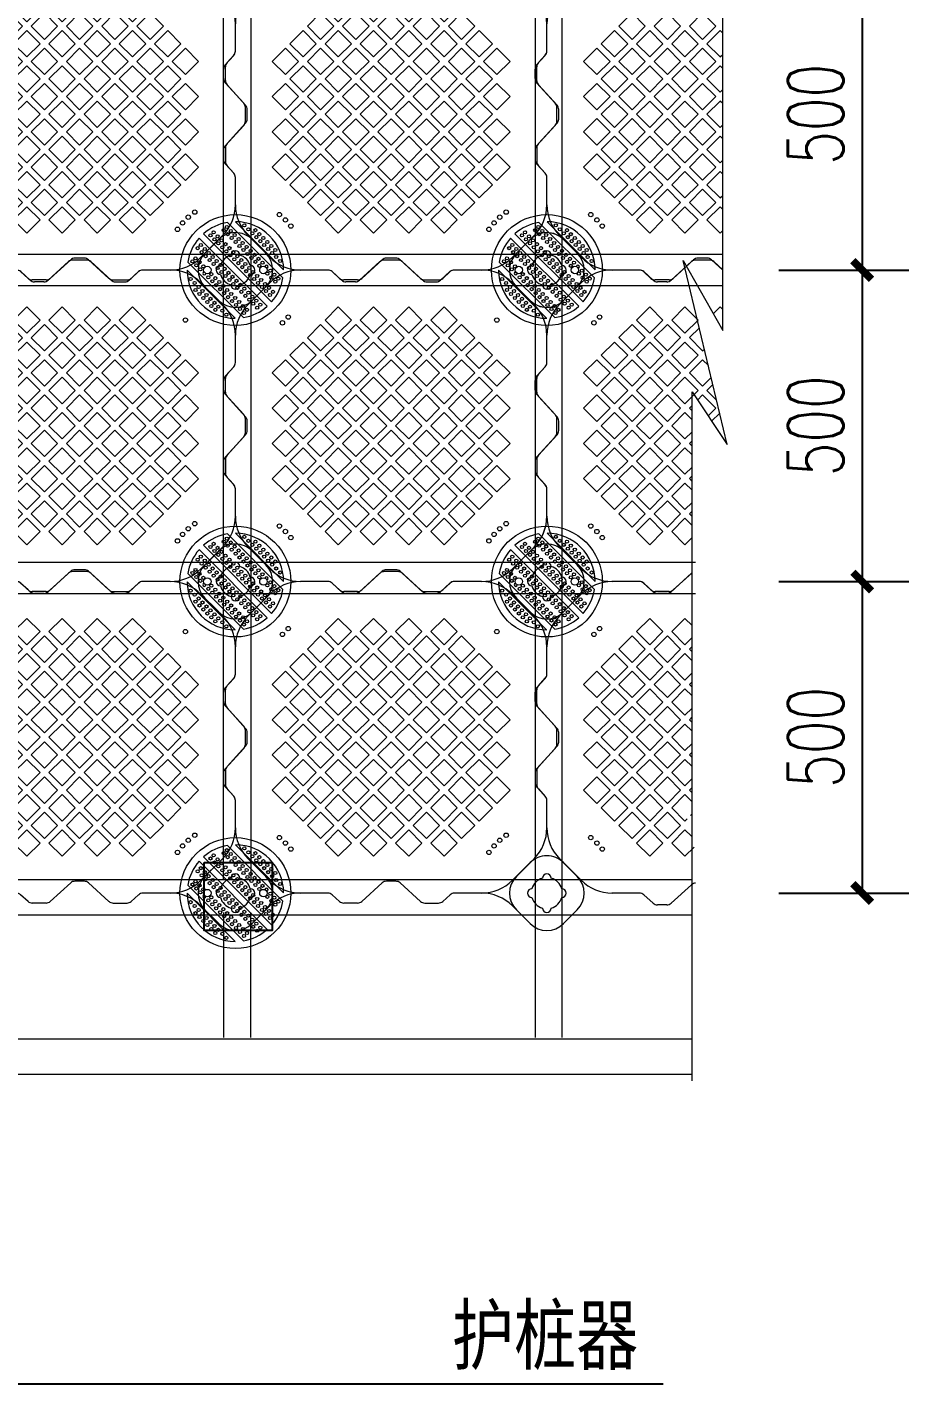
# Model space of a CAD drawing. Extents: x 28691 to 190833, y -3655 to 80068.
# Drawn here: x 51282 to 52698, y 49225 to 51402 of the extents above; entities that cross this region are included whole.
import ezdxf

# ---------------------------------------------------------------- set-up
doc = ezdxf.new("R2010")
doc.units = 0
doc.header["$LTSCALE"] = 10
doc.header["$MEASUREMENT"] = 0
doc.layers.add('2维浮筒', color=7, linetype='Continuous', lineweight=5)
doc.layers.add('码头标注', color=3, linetype='Continuous', lineweight=13)
for name, color, linetype in [('8#槽钢', 6, 'Continuous'), ('PUB_DIM', 3, 'Continuous'), ('PUB_TEXT', 7, 'Continuous')]:
    doc.layers.add(name, color=color, linetype=linetype)
doc.styles.add('_TCH_DIM_T3', font='SIMPLEX', dxfattribs={"width": 0.705882, "bigfont": 'GBCBIG'})
doc.styles.add('HZ', font='ISOCP', dxfattribs={"width": 0.8, "bigfont": '0HZTXT'})
doc.styles.get("Standard").update_dxf_attribs({"font": 'gbenor.shx', "bigfont": 'gbcbig.shx'})
doc.dimstyles.new('_TCH_ARCH&&30', dxfattribs={"dimtxt": 89.25, "dimasz": 30, "dimexe": 75, "dimexo": 90, "dimgap": 30, "dimtad": 1, "dimdec": 0, "dimzin": 0, "dimdsep": 46, "dimtxsty": '_TCH_DIM_T3', "dimblk": 'ARCHTICK', "dimcen": 0.09, "dimclrt": 7, "dimazin": 2, "dimtfac": 1, "dimtdec": 0, "dimtix": 1, "dimtmove": 2, "dimatfit": 3, "dimfxl": 1, "dimtolj": 1, "dimtzin": 0, "dimarcsym": 0})
doc.dimstyles.new('ISO-25', dxfattribs={"dimtxt": 2.5, "dimasz": 2.5, "dimexe": 1.25, "dimexo": 0.625, "dimtad": 1, "dimtxsty": 'Standard', "dimcen": 2.5, "dimadec": 0, "dimazin": 0, "dimtfac": 1, "dimtmove": 0, "dimatfit": 3, "dimfxl": 1, "dimarcsym": 0})

# ---------------------------------------------------------------- blocks, each defined once
blk = doc.blocks.new('旗华浮筒')
at = {"layer": '2维浮筒', "color": 150, "lineweight": 0}
for p, q in [((-548.8, 526.9), (-526.9, 548.8)), ((-473.2, 548.8), (-444.8, 520.5)), ((-26.8, 548.8), (-55.2, 520.5)), ((26.9, 548.8), (48.8, 526.9)), ((-332.9, 513.4), (-344.7, 502.6)), ((-303.9, 516), (-326.1, 516)), ((-297.1, 513.4), (-264.4, 483.6)), ((-202.9, 513.4), (-235.6, 483.6)), ((-196.1, 516), (-173.9, 516)), ((-167.1, 513.4), (-155.3, 502.6)), ((-479.5, 444.8), (-444.8, 479.5)), ((-395.4, 500), (-351.5, 500)), ((-257.6, 481), (-242.4, 481)), ((-148.5, 500), (-104.7, 500)), ((-20.5, 444.8), (-55.2, 479.5)), ((-548.8, 473.2), (-520.5, 444.8)), ((48.8, 473.2), (20.5, 444.8)), ((-500, 351.5), (-500, 395.4)), ((0, 351.3), (0, 395.4)), ((-513.4, 332.9), (-502.6, 344.7)), ((-16.4, 329.4), (-2.6, 344.5)), ((-516, 303.9), (-516, 326.1)), ((-19, 307.4), (-19, 322.6)), ((-513.4, 297.1), (-483.6, 264.4)), ((-16.4, 300.6), (13.4, 267.9)), ((-250, 257.1), (-228.8, 278.3)), ((-242.9, 250), (-221.7, 271.2)), ((-481, 242.4), (-481, 257.6)), ((16, 238.9), (16, 261.1)), ((-513.4, 202.9), (-483.6, 235.6)), ((-16.4, 199.4), (13.4, 232.1)), ((-516, 196.1), (-516, 173.9)), ((-19, 192.6), (-19, 177.4)), ((-513.4, 167.1), (-502.6, 155.3)), ((-16.4, 170.6), (-2.6, 155.5)), ((-500, 104.7), (-500, 148.5)), ((0, 104.7), (0, 148.7)), ((-548.8, 26.8), (-520.5, 55.2)), ((-444.8, 20.5), (-479.5, 55.2)), ((-55.2, 20.5), (-20.5, 55.2)), ((48.8, 26.8), (20.5, 55.2)), ((-395.4, 0), (-351.3, 0)), ((-329.4, 16.4), (-344.5, 2.6)), ((-307.4, 19), (-322.6, 19)), ((-300.6, 16.4), (-267.9, -13.4)), ((-199.4, 16.4), (-232.1, -13.4)), ((-192.6, 19), (-177.4, 19)), ((-170.6, 16.4), (-155.5, 2.6)), ((-148.7, 0), (-104.7, 0)), ((-473.2, -48.8), (-444.8, -20.5)), ((-261.1, -16), (-238.9, -16)), ((-26.8, -48.8), (-55.2, -20.5)), ((-526.9, -48.8), (-548.8, -26.9)), ((48.8, -26.9), (26.9, -48.8))]:
    blk.add_line(p, q, dxfattribs=at)
for points in [[(-334.9, 398.5), (-313.6, 419.7), (-334.9, 440.9), (-356.1, 419.7)], [(-278.3, 398.5), (-257.1, 419.7), (-278.3, 440.9), (-299.5, 419.7)], [(-221.7, 398.5), (-200.5, 419.7), (-221.7, 440.9), (-242.9, 419.7)], [(-165.1, 398.5), (-143.9, 419.7), (-165.1, 440.9), (-186.4, 419.7)], [(-363.1, 370.2), (-341.9, 391.4), (-363.1, 412.6), (-384.4, 391.4)], [(-306.6, 370.2), (-285.4, 391.4), (-306.6, 412.6), (-327.8, 391.4)], [(-250, 370.2), (-228.8, 391.4), (-250, 412.6), (-271.2, 391.4)], [(-193.4, 370.2), (-172.2, 391.4), (-193.4, 412.6), (-214.6, 391.4)], [(-136.9, 370.2), (-115.6, 391.4), (-136.9, 412.6), (-158.1, 391.4)], [(-391.4, 341.9), (-370.2, 363.1), (-391.4, 384.4), (-412.6, 363.1)], [(-334.9, 341.9), (-313.6, 363.1), (-334.9, 384.4), (-356.1, 363.1)], [(-278.3, 341.9), (-257.1, 363.1), (-278.3, 384.4), (-299.5, 363.1)], [(-221.7, 341.9), (-200.5, 363.1), (-221.7, 384.4), (-242.9, 363.1)], [(-165.1, 341.9), (-143.9, 363.1), (-165.1, 384.4), (-186.4, 363.1)], [(-108.6, 341.9), (-87.4, 363.1), (-108.6, 384.4), (-129.8, 363.1)], [(-419.7, 313.6), (-398.5, 334.9), (-419.7, 356.1), (-440.9, 334.9)], [(-363.1, 313.6), (-341.9, 334.9), (-363.1, 356.1), (-384.4, 334.9)], [(-306.6, 313.6), (-285.4, 334.9), (-306.6, 356.1), (-327.8, 334.9)], [(-250, 313.6), (-228.8, 334.9), (-250, 356.1), (-271.2, 334.9)], [(-193.4, 313.6), (-172.2, 334.9), (-193.4, 356.1), (-214.6, 334.9)], [(-136.9, 313.6), (-115.6, 334.9), (-136.9, 356.1), (-158.1, 334.9)], [(-80.3, 313.6), (-59.1, 334.9), (-80.3, 356.1), (-101.5, 334.9)], [(-391.4, 285.4), (-370.2, 306.6), (-391.4, 327.8), (-412.6, 306.6)], [(-334.9, 285.4), (-313.6, 306.6), (-334.9, 327.8), (-356.1, 306.6)], [(-278.3, 285.4), (-257.1, 306.6), (-278.3, 327.8), (-299.5, 306.6)], [(-221.7, 285.4), (-200.5, 306.6), (-221.7, 327.8), (-242.9, 306.6)], [(-165.1, 285.4), (-143.9, 306.6), (-165.1, 327.8), (-186.4, 306.6)], [(-108.6, 285.4), (-87.4, 306.6), (-108.6, 327.8), (-129.8, 306.6)], [(-419.7, 257.1), (-398.5, 278.3), (-419.7, 299.5), (-440.9, 278.3)], [(-363.1, 257.1), (-341.9, 278.3), (-363.1, 299.5), (-384.4, 278.3)], [(-306.6, 257.1), (-285.4, 278.3), (-306.6, 299.5), (-327.8, 278.3)], [(-193.4, 257.1), (-172.2, 278.3), (-193.4, 299.5), (-214.6, 278.3)], [(-136.9, 257.1), (-115.6, 278.3), (-136.9, 299.5), (-158.1, 278.3)], [(-80.3, 257.1), (-59.1, 278.3), (-80.3, 299.5), (-101.5, 278.3)], [(-391.4, 228.8), (-370.2, 250), (-391.4, 271.2), (-412.6, 250)], [(-334.9, 228.8), (-313.6, 250), (-334.9, 271.2), (-356.1, 250)], [(-278.3, 228.8), (-257.1, 250), (-278.3, 271.2), (-299.5, 250)], [(-165.1, 228.8), (-143.9, 250), (-165.1, 271.2), (-186.4, 250)], [(-108.6, 228.8), (-87.4, 250), (-108.6, 271.2), (-129.8, 250)], [(-419.7, 200.5), (-398.5, 221.7), (-419.7, 242.9), (-440.9, 221.7)], [(-363.1, 200.5), (-341.9, 221.7), (-363.1, 242.9), (-384.4, 221.7)], [(-306.6, 200.5), (-285.4, 221.7), (-306.6, 242.9), (-327.8, 221.7)], [(-250, 200.5), (-228.8, 221.7), (-250, 242.9), (-271.2, 221.7)], [(-193.4, 200.5), (-172.2, 221.7), (-193.4, 242.9), (-214.6, 221.7)], [(-136.9, 200.5), (-115.6, 221.7), (-136.9, 242.9), (-158.1, 221.7)], [(-80.3, 200.5), (-59.1, 221.7), (-80.3, 242.9), (-101.5, 221.7)], [(-391.4, 172.2), (-370.2, 193.4), (-391.4, 214.6), (-412.6, 193.4)], [(-334.9, 172.2), (-313.6, 193.4), (-334.9, 214.6), (-356.1, 193.4)], [(-278.3, 172.2), (-257.1, 193.4), (-278.3, 214.6), (-299.5, 193.4)], [(-221.7, 172.2), (-200.5, 193.4), (-221.7, 214.6), (-242.9, 193.4)], [(-165.1, 172.2), (-143.9, 193.4), (-165.1, 214.6), (-186.4, 193.4)], [(-108.6, 172.2), (-87.4, 193.4), (-108.6, 214.6), (-129.8, 193.4)], [(-419.7, 143.9), (-398.5, 165.1), (-419.7, 186.4), (-440.9, 165.1)], [(-363.1, 143.9), (-341.9, 165.1), (-363.1, 186.4), (-384.4, 165.1)], [(-306.6, 143.9), (-285.4, 165.1), (-306.6, 186.4), (-327.8, 165.1)], [(-250, 143.9), (-228.8, 165.1), (-250, 186.4), (-271.2, 165.1)], [(-193.4, 143.9), (-172.2, 165.1), (-193.4, 186.4), (-214.6, 165.1)], [(-136.9, 143.9), (-115.6, 165.1), (-136.9, 186.4), (-158.1, 165.1)], [(-80.3, 143.9), (-59.1, 165.1), (-80.3, 186.4), (-101.5, 165.1)], [(-391.4, 115.6), (-370.2, 136.9), (-391.4, 158.1), (-412.6, 136.9)], [(-334.9, 115.6), (-313.6, 136.9), (-334.9, 158.1), (-356.1, 136.9)], [(-278.3, 115.6), (-257.1, 136.9), (-278.3, 158.1), (-299.5, 136.9)], [(-221.7, 115.6), (-200.5, 136.9), (-221.7, 158.1), (-242.9, 136.9)], [(-165.1, 115.6), (-143.9, 136.9), (-165.1, 158.1), (-186.4, 136.9)], [(-108.6, 115.6), (-87.4, 136.9), (-108.6, 158.1), (-129.8, 136.9)], [(-363.1, 87.4), (-341.9, 108.6), (-363.1, 129.8), (-384.4, 108.6)], [(-306.6, 87.4), (-285.4, 108.6), (-306.6, 129.8), (-327.8, 108.6)], [(-250, 87.4), (-228.8, 108.6), (-250, 129.8), (-271.2, 108.6)], [(-193.4, 87.4), (-172.2, 108.6), (-193.4, 129.8), (-214.6, 108.6)], [(-136.9, 87.4), (-115.6, 108.6), (-136.9, 129.8), (-158.1, 108.6)], [(-334.9, 59.1), (-313.6, 80.3), (-334.9, 101.5), (-356.1, 80.3)], [(-278.3, 59.1), (-257.1, 80.3), (-278.3, 101.5), (-299.5, 80.3)], [(-221.7, 59.1), (-200.5, 80.3), (-221.7, 101.5), (-242.9, 80.3)], [(-165.1, 59.1), (-143.9, 80.3), (-165.1, 101.5), (-186.4, 80.3)]]:
    blk.add_lwpolyline(points, close=True, dxfattribs=at)
for points in [[(-228.8, 278.3), (-250, 299.5), (-271.2, 278.3), (-250, 257.1)], [(-242.9, 250), (-221.7, 228.8), (-200.5, 250), (-221.7, 271.2)]]:
    blk.add_lwpolyline(points, dxfattribs=at)
for centre in [(-429.4, 411), (-419.7, 419.7), (-411, 429.4), (-84.8, 424.4), (-75.6, 415.2), (-434.7, 92.9), (-424.4, 84.8), (-415.2, 75.6), (-407.1, 65.3), (-80.3, 80.3)]:
    blk.add_circle(centre, 3.5, dxfattribs=at)
for centre, radius, start, end in [((-500, 522), 38, 45, 135), ((0, 522), 38, 45, 135), ((-522, 500), 38, 135, 225), ((-500, 500), 25, 106.2602, 163.7398), ((-500, 524), 7, 0, 180), ((-500, 500), 25, 16.2602, 73.7398), ((0, 500), 25, 106.2602, 163.7398), ((0, 524), 7, 0, 180), ((0, 500), 25, 16.2602, 73.7398), ((22, 500), 38, 315, 45), ((-524, 500), 7, 90, 270), ((-476, 500), 7, 270, 90), ((-395.3, 570), 70, 225, 270), ((-351.5, 510), 10, 270, 312.2737), ((-326.1, 506), 10, 90, 132.2737), ((-303.9, 506), 10, 47.7263, 90), ((-196.1, 506), 10, 90, 132.2737), ((-173.9, 506), 10, 47.7263, 90), ((-148.5, 510), 10, 227.7263, 270), ((-104.7, 570), 70, 270, 315), ((-24, 500), 7, 90, 270), ((24, 500), 7, 270, 90), ((-500, 500), 25, 196.2602, 253.7398), ((-500, 500), 25, 286.2602, 343.7398), ((-395.3, 430), 70, 90, 135), ((-257.6, 491), 10, 227.7263, 270), ((-242.4, 491), 10, 270, 312.2737), ((-104.7, 430), 70, 45, 90), ((0, 500), 25, 196.2602, 253.7398), ((0, 500), 25, 286.2602, 343.7398), ((-500, 476), 7, 180, 0), ((0, 476), 7, 180, 0), ((-570, 395.3), 70, 0, 45), ((-430, 395.3), 70, 135, 180), ((-70, 395.3), 70, 0, 45), ((70, 395.3), 70, 135, 180), ((-510, 351.5), 10, 317.7263, 0), ((-10, 351.3), 10, 317.7263, 0), ((-506, 326.1), 10, 137.7263, 180), ((-9, 322.6), 10, 137.7263, 180), ((-9, 307.4), 10, 180, 222.2737), ((-506, 303.9), 10, 180, 222.2737), ((-491, 257.6), 10, 0, 42.2737), ((6, 261.1), 10, 0, 42.2737), ((-491, 242.4), 10, 317.7263, 0), ((6, 238.9), 10, 317.7263, 0), ((-506, 196.1), 10, 137.7263, 180), ((-9, 192.6), 10, 137.7263, 180), ((-9, 177.4), 10, 180, 222.2737), ((-506, 173.9), 10, 180, 222.2737), ((-510, 148.5), 10, 0, 42.2737), ((-10, 148.7), 10, 0, 42.2737), ((-570, 104.7), 70, 315, 0), ((-430, 104.7), 70, 180, 225), ((-70, 104.7), 70, 315, 0), ((70, 104.7), 70, 180, 225), ((-522, 0), 38, 135, 225), ((-500, 0), 25, 106.2602, 163.7398), ((-500, 24), 7, 0, 180), ((-500, 0), 25, 16.2602, 73.7398), ((0, 0), 25, 106.2602, 163.7398), ((0, 24), 7, 0, 180), ((0, 0), 25, 16.2602, 73.7398), ((22, 0), 38, 315, 45), ((-524, 0), 7, 90, 270), ((-476, 0), 7, 270, 90), ((-395.3, 70), 70, 225, 270), ((-395.3, -70), 70, 90, 135), ((-351.3, 10), 10, 270, 312.2737), ((-322.6, 9), 10, 90, 132.2737), ((-307.4, 9), 10, 47.7263, 90), ((-192.6, 9), 10, 90, 132.2737), ((-177.4, 9), 10, 47.7263, 90), ((-148.7, 10), 10, 227.7263, 270), ((-104.7, 70), 70, 270, 315), ((-104.7, -70), 70, 45, 90), ((-24, 0), 7, 90, 270), ((24, 0), 7, 270, 90), ((-500, 0), 25, 196.2602, 253.7398), ((-500, 0), 25, 286.2602, 343.7398), ((-261.1, -6), 10, 227.7263, 270), ((-238.9, -6), 10, 270, 312.2737), ((0, 0), 25, 196.2602, 253.7398), ((0, 0), 25, 286.2602, 343.7398), ((-500, -24), 7, 180, 0), ((0, -24), 7, 180, 0), ((-500, -22), 38, 225, 315), ((0, -22), 38, 225, 315)]:
    blk.add_arc(centre, radius, start, end, dxfattribs=at)
blk = doc.blocks.new('_ArchTick')
at = {"color": 0, "linetype": 'ByBlock', "const_width": 0.4}
blk.add_lwpolyline([(-0.5, -0.5), (0.5, 0.5)], dxfattribs=at)
blk = doc.blocks.new('*D73')
at = {"layer": 'Defpoints', "color": 0, "transparency": 16777216}
for p in [(52398.8, 51512.6), (52398.8, 51012.6), (52622.6, 51012.6)]:
    blk.add_point(p, dxfattribs=at)
at = {"layer": 'PUB_DIM', "color": 0, "lineweight": -2, "transparency": 16777216}
for p, q in [((52488.8, 51512.6), (52697.6, 51512.6)), ((52622.6, 51512.6), (52622.6, 51012.6)), ((52488.8, 51012.6), (52697.6, 51012.6))]:
    blk.add_line(p, q, dxfattribs=at)
at = {"layer": 'PUB_DIM', "color": 0, "lineweight": -2, "transparency": 16777216, "xscale": 30, "yscale": 30, "zscale": 30}
for p, rotation in [((52622.6, 51512.6), 90), ((52622.6, 51012.6), 270)]:
    blk.add_blockref('_ArchTick', p, dxfattribs=dict(at, rotation=rotation))
at = {"layer": 'PUB_DIM', "color": 7, "transparency": 16777216, "insert": (52547.9, 51262.6), "char_height": 89.25, "attachment_point": 5, "rotation": 90, "style": '_TCH_DIM_T3'}
blk.add_mtext('\\A1;500', dxfattribs=at)
blk = doc.blocks.new('*D72')
at = {"layer": 'Defpoints', "color": 0, "transparency": 16777216}
for p in [(52398.8, 51012.6), (52398.8, 50512.6), (52622.6, 50512.6)]:
    blk.add_point(p, dxfattribs=at)
at = {"layer": 'PUB_DIM', "color": 0, "lineweight": -2, "transparency": 16777216}
for p, q in [((52488.8, 51012.6), (52697.6, 51012.6)), ((52622.6, 51012.6), (52622.6, 50512.6)), ((52488.8, 50512.6), (52697.6, 50512.6))]:
    blk.add_line(p, q, dxfattribs=at)
at = {"layer": 'PUB_DIM', "color": 0, "lineweight": -2, "transparency": 16777216, "xscale": 30, "yscale": 30, "zscale": 30}
for p, rotation in [((52622.6, 51012.6), 90), ((52622.6, 50512.6), 270)]:
    blk.add_blockref('_ArchTick', p, dxfattribs=dict(at, rotation=rotation))
at = {"layer": 'PUB_DIM', "color": 7, "transparency": 16777216, "insert": (52547.9, 50762.6), "char_height": 89.25, "attachment_point": 5, "rotation": 90, "style": '_TCH_DIM_T3'}
blk.add_mtext('\\A1;500', dxfattribs=at)
blk = doc.blocks.new('*D71')
at = {"layer": 'Defpoints', "color": 0, "transparency": 16777216}
for p in [(52398.8, 50512.6), (52398.8, 50012.6), (52622.6, 50012.6)]:
    blk.add_point(p, dxfattribs=at)
at = {"layer": 'PUB_DIM', "color": 0, "lineweight": -2, "transparency": 16777216}
for p, q in [((52488.8, 50512.6), (52697.6, 50512.6)), ((52622.6, 50512.6), (52622.6, 50012.6)), ((52488.8, 50012.6), (52697.6, 50012.6))]:
    blk.add_line(p, q, dxfattribs=at)
at = {"layer": 'PUB_DIM', "color": 0, "lineweight": -2, "transparency": 16777216, "xscale": 30, "yscale": 30, "zscale": 30}
for p, rotation in [((52622.6, 50512.6), 90), ((52622.6, 50012.6), 270)]:
    blk.add_blockref('_ArchTick', p, dxfattribs=dict(at, rotation=rotation))
at = {"layer": 'PUB_DIM', "color": 7, "transparency": 16777216, "insert": (52547.9, 50262.6), "char_height": 89.25, "attachment_point": 5, "rotation": 90, "style": '_TCH_DIM_T3'}
blk.add_mtext('\\A1;500', dxfattribs=at)
blk = doc.blocks.new('dsm2')
at = {"color": 150, "lineweight": 5}
for p, q in [((-77.5, 0.3), (-0.3, 77.5)), ((-76.4, -12.8), (12.8, 76.4)), ((-58.2, -51.2), (51.2, 58.2)), ((-51.2, -58.2), (58.2, 51.2)), ((-12.8, -76.4), (76.4, 12.8)), ((0.3, -77.5), (77.5, -0.3))]:
    blk.add_line(p, q, dxfattribs=at)
for centre, radius in [((0, 0), 89), ((-32.2, 64), 2.5), ((-20.9, 65.4), 2.5), ((-14.5, 71.8), 2.5), ((13.8, 68.9), 2.5), ((18.7, 64), 2.5), ((-51.3, 44.9), 2.5), ((-44.9, 51.3), 2.5), ((-40, 46.3), 2.5), ((-38.5, 57.6), 2.5), ((-33.6, 52.7), 2.5), ((-27.2, 59), 2.5), ((-11.7, 43.5), 2.5), ((0, 45), 6), ((1.1, 56.2), 2.5), ((6, 51.3), 2.5), ((7.4, 62.6), 2.5), ((12.4, 57.6), 2.5), ((15.9, 41.4), 2.5), ((22.3, 47.7), 2.5), ((27.2, 42.8), 2.5), ((28.6, 54.1), 2.5), ((33.6, 49.1), 2.5), ((35, 60.5), 2.5), ((40, 55.5), 2.5), ((-65.4, 20.9), 2.5), ((-64, 32.2), 2.5), ((-59, 27.2), 2.5), ((-57.6, 38.5), 2.5), ((-52.7, 33.6), 2.5), ((-46.3, 40), 2.5), ((-30.8, 24.4), 2.5), ((-25.8, 19.4), 2.5), ((-24.4, 30.8), 2.5), ((-19.4, 25.8), 2.5), ((-18, 37.1), 2.5), ((-13.1, 32.2), 2.5), ((-6.7, 38.5), 2.5), ((-3.2, 22.3), 2.5), ((3.2, 28.6), 2.5), ((8.1, 23.7), 2.5), ((9.5, 35), 2.5), ((14.5, 30.1), 2.5), ((20.9, 36.4), 2.5), ((36.4, 20.9), 2.5), ((42.8, 27.2), 2.5), ((47.7, 22.3), 2.5), ((49.1, 33.6), 2.5), ((54.1, 28.6), 2.5), ((55.5, 40), 2.5), ((60.5, 35), 2.5), ((-71.8, 14.5), 2.5), ((-56.2, -1.1), 2.5), ((-49.9, 5.3), 2.5), ((-44.9, 0.4), 2.5), ((-43.5, 11.7), 2.5), ((-38.5, 6.7), 2.5), ((-37.1, 18), 2.5), ((-32.2, 13.1), 2.5), ((-22.3, 3.2), 2.5), ((-17.3, -1.8), 2.5), ((-15.9, 9.5), 2.5), ((-11, 4.6), 2.5), ((-9.5, 15.9), 2.5), ((-4.6, 11), 2.5), ((1.8, 17.3), 2.5), ((17.3, 1.8), 2.5), ((23.7, 8.1), 2.5), ((28.6, 3.2), 2.5), ((30.1, 14.5), 2.5), ((35, 9.5), 2.5), ((41.4, 15.9), 2.5), ((44.9, -0.4), 2.5), ((51.3, 6), 2.5), ((56.2, 1.1), 2.5), ((57.6, 12.4), 2.5), ((62.6, 7.4), 2.5), ((64, 18.7), 2.5), ((68.9, 13.8), 2.5), ((-68.9, -13.8), 2.5), ((-64, -18.7), 2.5), ((-62.6, -7.4), 2.5), ((-57.6, -12.4), 2.5), ((-51.3, -6), 2.5), ((-47.7, -22.3), 2.5), ((-41.4, -15.9), 2.5), ((-36.4, -20.9), 2.5), ((-35, -9.5), 2.5), ((-30.1, -14.5), 2.5), ((-28.6, -3.2), 2.5), ((-23.7, -8.1), 2.5), ((-8.1, -23.7), 2.5), ((-1.8, -17.3), 2.5), ((3.2, -22.3), 2.5), ((4.6, -11), 2.5), ((9.5, -15.9), 2.5), ((11, -4.6), 2.5), ((15.9, -9.5), 2.5), ((22.3, -3.2), 2.5), ((25.8, -19.4), 2.5), ((32.2, -13.1), 2.5), ((37.1, -18), 2.5), ((38.5, -6.7), 2.5), ((43.5, -11.7), 2.5), ((49.9, -5.3), 2.5), ((65.4, -20.9), 2.5), ((71.8, -14.5), 2.5), ((-60.5, -35), 2.5), ((-55.5, -40), 2.5), ((-54.1, -28.6), 2.5), ((-49.1, -33.6), 2.5), ((-42.8, -27.2), 2.5), ((-27.2, -42.8), 2.5), ((-20.9, -36.4), 2.5), ((-15.9, -41.4), 2.5), ((-14.5, -30.1), 2.5), ((-9.5, -35), 2.5), ((0, -45), 6), ((-3.2, -28.6), 2.5), ((6.7, -38.5), 2.5), ((11.7, -43.5), 2.5), ((13.1, -32.2), 2.5), ((18, -37.1), 2.5), ((19.4, -25.8), 2.5), ((24.4, -30.8), 2.5), ((30.8, -24.4), 2.5), ((46.3, -40), 2.5), ((51.3, -44.9), 2.5), ((52.7, -33.6), 2.5), ((57.6, -38.5), 2.5), ((59, -27.2), 2.5), ((64, -32.2), 2.5), ((-40, -55.5), 2.5), ((-35, -60.5), 2.5), ((-33.6, -49.1), 2.5), ((-28.6, -54.1), 2.5), ((-22.3, -47.7), 2.5), ((-18.7, -64), 2.5), ((-12.4, -57.6), 2.5), ((-7.4, -62.6), 2.5), ((-6, -51.3), 2.5), ((-1.1, -56.2), 2.5), ((20.9, -65.4), 2.5), ((27.2, -59), 2.5), ((32.2, -64), 2.5), ((33.6, -52.7), 2.5), ((38.5, -57.6), 2.5), ((40, -46.3), 2.5), ((44.9, -51.3), 2.5), ((-13.8, -68.9), 2.5), ((14.5, -71.8), 2.5)]:
    blk.add_circle(centre, radius, dxfattribs=at)
for centre, radius, start, end in [((0, 0), 77.5, 90.2087, 179.7913), ((0, 0), 77.5, 48.6991, 80.4959), ((-5.3, 49.9), 2.5, 9.9886, 265.1119), ((0, 0), 77.5, 9.5041, 41.3009), ((0, 0), 77.5, 189.5041, 221.3009), ((0, 0), 77.5, 270.2087, 359.7913), ((0, 0), 77.5, 228.6991, 260.4959), ((5.3, -49.9), 2.5, 189.9886, 85.1119)]:
    blk.add_arc(centre, radius, start, end, dxfattribs=at)
blk = doc.blocks.new('ds')
at = {"color": 251, "lineweight": 5, "rotation": 90}
blk.add_blockref('dsm2', (0, 0), dxfattribs=at)

msp = doc.modelspace()

# ---------------------------------------------------------------- linework, layer by layer
msp.add_lwpolyline([(51566.201, 50061.73), (51675.574, 50061.73), (51675.574, 49952.357), (51566.201, 49952.357)], close=True)
at = {"layer": '2维浮筒', "color": 150, "lineweight": 0}
for p, q in [((52116.412, 51364.077), (52116.412, 51407.88)), ((52103.013, 51345.471), (52113.812, 51357.35)), ((52100.412, 51316.477), (52100.412, 51338.745)), ((52103.013, 51309.75), (52132.812, 51276.971)), ((52135.412, 51254.977), (52135.412, 51270.245)), ((52103.013, 51215.471), (52132.812, 51248.25)), ((52100.412, 51208.745), (52100.412, 51186.477)), ((52103.013, 51179.75), (52113.812, 51167.871)), ((52116.412, 51117.19), (52116.412, 51161.145)), ((52067.584, 51039.443), (52095.91, 51067.768)), ((52171.646, 51033.113), (52136.915, 51067.844)), ((52067.584, 51039.518), (52089.504, 51061.439)), ((52143.244, 51061.439), (52171.57, 51033.113)), ((52315.773, 50996.211), (52348.552, 51026.01)), ((52319.273, 50999.211), (52352.052, 51029.01)), ((52377.546, 51028.611), (52355.278, 51028.611)), ((52374.046, 51031.611), (52358.778, 51031.611)), ((52398.825, 51012.598), (52380.773, 51029.01)), ((52398.825, 51012.78), (52384.273, 51026.01)), ((52265.146, 51012.611), (52220.992, 51012.611)), ((52264.946, 51012.611), (52220.992, 51012.611)), ((52283.552, 50999.211), (52271.673, 51010.01)), ((52287.052, 50996.211), (52271.873, 51010.01)), ((52067.584, 50985.778), (52095.91, 50957.453)), ((52089.504, 50963.782), (52067.584, 50985.703)), ((52171.646, 50992.108), (52136.915, 50957.377)), ((52143.244, 50963.782), (52171.57, 50992.108)), ((52312.546, 50996.611), (52290.278, 50996.611)), ((52309.046, 50993.611), (52293.778, 50993.611)), ((52116.412, 50864.077), (52116.412, 50907.88)), ((52103.013, 50845.471), (52113.812, 50857.35)), ((52100.412, 50816.477), (52100.412, 50838.745)), ((52103.013, 50809.75), (52132.812, 50776.971)), ((52135.412, 50754.977), (52135.412, 50770.245)), ((52103.013, 50715.471), (52132.812, 50748.25)), ((52100.412, 50708.745), (52100.412, 50686.477)), ((52103.013, 50679.75), (52113.812, 50667.871)), ((52116.412, 50617.19), (52116.412, 50661.145)), ((52067.584, 50539.443), (52095.91, 50567.768)), ((52171.646, 50533.113), (52136.915, 50567.844)), ((52067.584, 50539.518), (52089.504, 50561.439)), ((52143.244, 50561.439), (52171.57, 50533.113)), ((52315.773, 50496.211), (52348.552, 50526.01)), ((52319.273, 50499.211), (52349.567, 50526.751)), ((52265.146, 50512.611), (52220.992, 50512.611)), ((52264.946, 50512.611), (52220.992, 50512.611)), ((52283.552, 50499.211), (52271.673, 50510.01)), ((52287.052, 50496.211), (52271.873, 50510.01)), ((52312.546, 50496.611), (52290.278, 50496.611)), ((52067.584, 50485.778), (52095.91, 50457.453)), ((52089.504, 50463.782), (52067.584, 50485.703)), ((52171.646, 50492.108), (52136.915, 50457.377)), ((52143.244, 50463.782), (52171.57, 50492.108)), ((52309.046, 50493.611), (52293.778, 50493.611)), ((52116.412, 50364.077), (52116.412, 50407.88)), ((52103.013, 50345.471), (52113.812, 50357.35)), ((52100.412, 50316.477), (52100.412, 50338.745)), ((52103.013, 50309.75), (52132.812, 50276.971)), ((52135.412, 50254.977), (52135.412, 50270.245)), ((52103.013, 50215.471), (52132.812, 50248.25)), ((52100.412, 50208.745), (52100.412, 50186.477)), ((52103.013, 50179.75), (52113.812, 50167.871)), ((52116.412, 50117.19), (52116.412, 50161.145)), ((52067.584, 50039.443), (52095.91, 50067.768)), ((52067.584, 50039.518), (52089.504, 50061.439)), ((52171.646, 50033.113), (52136.915, 50067.844)), ((52143.244, 50061.439), (52171.57, 50033.113)), ((52315.773, 49996.211), (52348.552, 50026.01)), ((52265.146, 50012.611), (52220.992, 50012.611)), ((52287.052, 49996.211), (52271.873, 50010.01)), ((52309.046, 49993.611), (52293.778, 49993.611))]:
    msp.add_line(p, q, dxfattribs=at)
for points in [[(52274.488, 51404.032), (52253.275, 51425.245), (52232.062, 51404.032), (52253.275, 51382.819)], [(52331.057, 51404.032), (52309.844, 51425.245), (52288.63, 51404.032), (52309.844, 51382.819)], [(52387.625, 51404.032), (52366.412, 51425.245), (52345.199, 51404.032), (52366.412, 51382.819)], [(52246.204, 51375.748), (52224.991, 51396.961), (52203.778, 51375.748), (52224.991, 51354.534)], [(52302.773, 51375.748), (52281.559, 51396.961), (52260.346, 51375.748), (52281.559, 51354.534)], [(52359.341, 51375.748), (52338.128, 51396.961), (52316.915, 51375.748), (52338.128, 51354.534)], [(52217.92, 51347.463), (52196.707, 51368.677), (52175.493, 51347.463), (52196.707, 51326.25)], [(52274.488, 51347.463), (52253.275, 51368.677), (52232.062, 51347.463), (52253.275, 51326.25)], [(52331.057, 51347.463), (52309.844, 51368.677), (52288.63, 51347.463), (52309.844, 51326.25)], [(52387.625, 51347.463), (52366.412, 51368.677), (52345.199, 51347.463), (52366.412, 51326.25)], [(52246.204, 51319.179), (52224.991, 51340.392), (52203.778, 51319.179), (52224.991, 51297.966)], [(52302.773, 51319.179), (52281.559, 51340.392), (52260.346, 51319.179), (52281.559, 51297.966)], [(52359.341, 51319.179), (52338.128, 51340.392), (52316.915, 51319.179), (52338.128, 51297.966)], [(52217.92, 51290.895), (52196.707, 51312.108), (52175.493, 51290.895), (52196.707, 51269.682)], [(52274.488, 51290.895), (52253.275, 51312.108), (52232.062, 51290.895), (52253.275, 51269.682)], [(52331.057, 51290.895), (52309.844, 51312.108), (52288.63, 51290.895), (52309.844, 51269.682)], [(52387.625, 51290.895), (52366.412, 51312.108), (52345.199, 51290.895), (52366.412, 51269.682)], [(52246.204, 51262.611), (52224.991, 51283.824), (52203.778, 51262.611), (52224.991, 51241.397)], [(52302.773, 51262.611), (52281.559, 51283.824), (52260.346, 51262.611), (52281.559, 51241.397)], [(52359.341, 51262.611), (52338.128, 51283.824), (52316.915, 51262.611), (52338.128, 51241.397)], [(52217.92, 51234.326), (52196.707, 51255.54), (52175.493, 51234.326), (52196.707, 51213.113)], [(52274.488, 51234.326), (52253.275, 51255.54), (52232.062, 51234.326), (52253.275, 51213.113)], [(52331.057, 51234.326), (52309.844, 51255.54), (52288.63, 51234.326), (52309.844, 51213.113)], [(52387.625, 51234.326), (52366.412, 51255.54), (52345.199, 51234.326), (52366.412, 51213.113)], [(52246.204, 51206.042), (52224.991, 51227.255), (52203.778, 51206.042), (52224.991, 51184.829)], [(52302.773, 51206.042), (52281.559, 51227.255), (52260.346, 51206.042), (52281.559, 51184.829)], [(52359.341, 51206.042), (52338.128, 51227.255), (52316.915, 51206.042), (52338.128, 51184.829)], [(52217.92, 51177.758), (52196.707, 51198.971), (52175.493, 51177.758), (52196.707, 51156.545)], [(52274.488, 51177.758), (52253.275, 51198.971), (52232.062, 51177.758), (52253.275, 51156.545)], [(52331.057, 51177.758), (52309.844, 51198.971), (52288.63, 51177.758), (52309.844, 51156.545)], [(52387.625, 51177.758), (52366.412, 51198.971), (52345.199, 51177.758), (52366.412, 51156.545)], [(52246.204, 51149.473), (52224.991, 51170.687), (52203.778, 51149.473), (52224.991, 51128.26)], [(52302.773, 51149.473), (52281.559, 51170.687), (52260.346, 51149.473), (52281.559, 51128.26)], [(52359.341, 51149.473), (52338.128, 51170.687), (52316.915, 51149.473), (52338.128, 51128.26)], [(52274.488, 51121.189), (52253.275, 51142.402), (52232.062, 51121.189), (52253.275, 51099.976)], [(52331.057, 51121.189), (52309.844, 51142.402), (52288.63, 51121.189), (52309.844, 51099.976)], [(52387.625, 51121.189), (52366.412, 51142.402), (52345.199, 51121.189), (52366.412, 51099.976)], [(52302.773, 51092.905), (52281.559, 51114.118), (52260.346, 51092.905), (52281.559, 51071.692)], [(52359.341, 51092.905), (52338.128, 51114.118), (52316.915, 51092.905), (52338.128, 51071.692)], [(52302.773, 50932.316), (52281.559, 50953.529), (52260.346, 50932.316), (52281.559, 50911.103)], [(52359.341, 50932.316), (52338.128, 50953.529), (52316.915, 50932.316), (52338.128, 50911.103)], [(52274.488, 50904.032), (52253.275, 50925.245), (52232.062, 50904.032), (52253.275, 50882.819)], [(52331.057, 50904.032), (52309.844, 50925.245), (52288.63, 50904.032), (52309.844, 50882.819)], [(52246.204, 50875.748), (52224.991, 50896.961), (52203.778, 50875.748), (52224.991, 50854.534)], [(52302.773, 50875.748), (52281.559, 50896.961), (52260.346, 50875.748), (52281.559, 50854.534)], [(52359.341, 50875.748), (52338.128, 50896.961), (52316.915, 50875.748), (52338.128, 50854.534)], [(52217.92, 50847.463), (52196.707, 50868.677), (52175.493, 50847.463), (52196.707, 50826.25)], [(52274.488, 50847.463), (52253.275, 50868.677), (52232.062, 50847.463), (52253.275, 50826.25)], [(52331.057, 50847.463), (52309.844, 50868.677), (52288.63, 50847.463), (52309.844, 50826.25)], [(52246.204, 50819.179), (52224.991, 50840.392), (52203.778, 50819.179), (52224.991, 50797.966)], [(52302.773, 50819.179), (52281.559, 50840.392), (52260.346, 50819.179), (52281.559, 50797.966)], [(52359.341, 50819.179), (52338.128, 50840.392), (52316.915, 50819.179), (52338.128, 50797.966)], [(52217.92, 50790.895), (52196.707, 50812.108), (52175.493, 50790.895), (52196.707, 50769.682)], [(52274.488, 50790.895), (52253.275, 50812.108), (52232.062, 50790.895), (52253.275, 50769.682)], [(52331.057, 50790.895), (52309.844, 50812.108), (52288.63, 50790.895), (52309.844, 50769.682)], [(52246.204, 50762.611), (52224.991, 50783.824), (52203.778, 50762.611), (52224.991, 50741.397)], [(52302.773, 50762.611), (52281.559, 50783.824), (52260.346, 50762.611), (52281.559, 50741.397)], [(52217.92, 50734.326), (52196.707, 50755.54), (52175.493, 50734.326), (52196.707, 50713.113)], [(52274.488, 50734.326), (52253.275, 50755.54), (52232.062, 50734.326), (52253.275, 50713.113)], [(52331.057, 50734.326), (52309.844, 50755.54), (52288.63, 50734.326), (52309.844, 50713.113)], [(52246.204, 50706.042), (52224.991, 50727.255), (52203.778, 50706.042), (52224.991, 50684.829)], [(52302.773, 50706.042), (52281.559, 50727.255), (52260.346, 50706.042), (52281.559, 50684.829)], [(52217.92, 50677.758), (52196.707, 50698.971), (52175.493, 50677.758), (52196.707, 50656.545)], [(52274.488, 50677.758), (52253.275, 50698.971), (52232.062, 50677.758), (52253.275, 50656.545)], [(52331.057, 50677.758), (52309.844, 50698.971), (52288.63, 50677.758), (52309.844, 50656.545)], [(52246.204, 50649.473), (52224.991, 50670.687), (52203.778, 50649.473), (52224.991, 50628.26)], [(52302.773, 50649.473), (52281.559, 50670.687), (52260.346, 50649.473), (52281.559, 50628.26)], [(52274.488, 50621.189), (52253.275, 50642.402), (52232.062, 50621.189), (52253.275, 50599.976)], [(52331.057, 50621.189), (52309.844, 50642.402), (52288.63, 50621.189), (52309.844, 50599.976)], [(52302.773, 50592.905), (52281.559, 50614.118), (52260.346, 50592.905), (52281.559, 50571.692)], [(52302.773, 50432.316), (52281.559, 50453.529), (52260.346, 50432.316), (52281.559, 50411.103)], [(52274.488, 50404.032), (52253.275, 50425.245), (52232.062, 50404.032), (52253.275, 50382.819)], [(52331.057, 50404.032), (52309.844, 50425.245), (52288.63, 50404.032), (52309.844, 50382.819)], [(52246.204, 50375.748), (52224.991, 50396.961), (52203.778, 50375.748), (52224.991, 50354.534)], [(52302.773, 50375.748), (52281.559, 50396.961), (52260.346, 50375.748), (52281.559, 50354.534)], [(52217.92, 50347.463), (52196.707, 50368.677), (52175.493, 50347.463), (52196.707, 50326.25)], [(52274.488, 50347.463), (52253.275, 50368.677), (52232.062, 50347.463), (52253.275, 50326.25)], [(52331.057, 50347.463), (52309.844, 50368.677), (52288.63, 50347.463), (52309.844, 50326.25)], [(52246.204, 50319.179), (52224.991, 50340.392), (52203.778, 50319.179), (52224.991, 50297.966)], [(52302.773, 50319.179), (52281.559, 50340.392), (52260.346, 50319.179), (52281.559, 50297.966)], [(52217.92, 50290.895), (52196.707, 50312.108), (52175.493, 50290.895), (52196.707, 50269.682)], [(52274.488, 50290.895), (52253.275, 50312.108), (52232.062, 50290.895), (52253.275, 50269.682)], [(52331.057, 50290.895), (52309.844, 50312.108), (52288.63, 50290.895), (52309.844, 50269.682)], [(52246.204, 50262.611), (52224.991, 50283.824), (52203.778, 50262.611), (52224.991, 50241.397)], [(52302.773, 50262.611), (52281.559, 50283.824), (52260.346, 50262.611), (52281.559, 50241.397)], [(52217.92, 50234.326), (52196.707, 50255.54), (52175.493, 50234.326), (52196.707, 50213.113)], [(52274.488, 50234.326), (52253.275, 50255.54), (52232.062, 50234.326), (52253.275, 50213.113)], [(52331.057, 50234.326), (52309.844, 50255.54), (52288.63, 50234.326), (52309.844, 50213.113)], [(52246.204, 50206.042), (52224.991, 50227.255), (52203.778, 50206.042), (52224.991, 50184.829)], [(52302.773, 50206.042), (52281.559, 50227.255), (52260.346, 50206.042), (52281.559, 50184.829)], [(52217.92, 50177.758), (52196.707, 50198.971), (52175.493, 50177.758), (52196.707, 50156.545)], [(52274.488, 50177.758), (52253.275, 50198.971), (52232.062, 50177.758), (52253.275, 50156.545)], [(52331.057, 50177.758), (52309.844, 50198.971), (52288.63, 50177.758), (52309.844, 50156.545)], [(52246.204, 50149.473), (52224.991, 50170.687), (52203.778, 50149.473), (52224.991, 50128.26)], [(52302.773, 50149.473), (52281.559, 50170.687), (52260.346, 50149.473), (52281.559, 50128.26)], [(52274.488, 50121.189), (52253.275, 50142.402), (52232.062, 50121.189), (52253.275, 50099.976)], [(52331.057, 50121.189), (52309.844, 50142.402), (52288.63, 50121.189), (52309.844, 50099.976)], [(52302.773, 50092.905), (52281.559, 50114.118), (52260.346, 50092.905), (52281.559, 50071.692)]]:
    msp.add_lwpolyline(points, close=True, dxfattribs=at)
for points in [[(52398.825, 51392.832), (52394.696, 51396.961), (52373.483, 51375.748), (52394.696, 51354.534), (52398.825, 51358.663)], [(52398.825, 51336.263), (52394.696, 51340.392), (52373.483, 51319.179), (52394.696, 51297.966), (52398.825, 51302.095)], [(52398.825, 51279.695), (52394.696, 51283.824), (52373.483, 51262.611), (52394.696, 51241.397), (52398.825, 51245.526)], [(52398.825, 51223.126), (52394.696, 51227.255), (52373.483, 51206.042), (52394.696, 51184.829), (52398.825, 51188.958)], [(52398.825, 51166.558), (52394.696, 51170.687), (52373.483, 51149.473), (52394.696, 51128.26), (52398.825, 51132.389)], [(52398.825, 51109.989), (52394.696, 51114.118), (52373.483, 51092.905), (52394.696, 51071.692), (52398.825, 51075.821)], [(52398.825, 50949.4), (52394.696, 50953.529), (52383.591, 50942.424)], [(52361.214, 50920.047), (52345.199, 50904.032), (52366.412, 50882.819), (52369.377, 50885.784)], [(52375.655, 50859.434), (52366.412, 50868.677), (52345.199, 50847.463), (52366.412, 50826.25), (52380.261, 50840.099)], [(52382.983, 50828.678), (52373.483, 50819.179), (52388.925, 50803.738)], [(52375.207, 50778.476), (52387.625, 50790.895), (52366.412, 50812.108), (52358.229, 50803.925)], [(52349.567, 50772.385), (52338.128, 50783.824), (52316.915, 50762.611), (52338.128, 50741.397), (52349.567, 50752.836)], [(52349.567, 50795.263), (52345.199, 50790.895), (52349.567, 50786.527)], [(52393.867, 50782.994), (52380.866, 50769.993)], [(52349.567, 50738.694), (52345.199, 50734.326), (52349.567, 50729.958)], [(52349.567, 50715.816), (52338.128, 50727.255), (52316.915, 50706.042), (52338.128, 50684.829), (52349.567, 50696.268)], [(52349.567, 50682.126), (52345.199, 50677.758), (52349.567, 50673.39)], [(52349.567, 50659.248), (52338.128, 50670.687), (52316.915, 50649.473), (52338.128, 50628.26), (52349.567, 50639.699)], [(52349.567, 50602.679), (52338.128, 50614.118), (52316.915, 50592.905), (52338.128, 50571.692), (52349.567, 50583.131)], [(52349.567, 50625.557), (52345.199, 50621.189), (52349.567, 50616.821)], [(52349.567, 50442.09), (52338.128, 50453.529), (52316.915, 50432.316), (52338.128, 50411.103), (52349.567, 50422.542)], [(52349.567, 50385.522), (52338.128, 50396.961), (52316.915, 50375.748), (52338.128, 50354.534), (52349.567, 50365.973)], [(52349.567, 50408.4), (52345.199, 50404.032), (52349.567, 50399.664)], [(52349.567, 50351.831), (52345.199, 50347.463), (52349.567, 50343.095)], [(52349.567, 50328.953), (52338.128, 50340.392), (52316.915, 50319.179), (52338.128, 50297.966), (52349.567, 50309.405)], [(52349.567, 50272.385), (52338.128, 50283.824), (52316.915, 50262.611), (52338.128, 50241.397), (52349.567, 50252.836)], [(52349.567, 50295.263), (52345.199, 50290.895), (52349.567, 50286.527)], [(52349.567, 50238.694), (52345.199, 50234.326), (52349.567, 50229.958)], [(52349.567, 50215.816), (52338.128, 50227.255), (52316.915, 50206.042), (52338.128, 50184.829), (52349.567, 50196.268)], [(52349.567, 50159.248), (52338.128, 50170.687), (52316.915, 50149.473), (52338.128, 50128.26), (52341.778, 50131.91)], [(52349.567, 50182.126), (52345.199, 50177.758), (52349.567, 50173.39)], [(52347.235, 50137.367), (52349.567, 50139.699)], [(52348.484, 50103.762), (52338.128, 50114.118), (52316.915, 50092.905), (52338.128, 50071.692), (52352.662, 50086.226)]]:
    msp.add_lwpolyline(points, dxfattribs=at)
for centre in [(52186.986, 51101.569), (52196.707, 51092.905), (52205.371, 51083.185), (52201.171, 50937.044), (52191.979, 50927.852), (52186.986, 50601.569), (52196.707, 50592.905), (52205.371, 50583.185), (52191.979, 50427.852), (52201.171, 50437.044), (52186.986, 50101.569), (52196.707, 50092.905), (52205.371, 50083.185)]:
    msp.add_circle(centre, 3.5, dxfattribs=at)
for centre, radius, start, end in [((52106.412, 51364.077), 10, 317.726278, 0), ((52110.412, 51338.745), 10, 137.726278, 180), ((52110.412, 51316.477), 10, 180, 222.273722), ((52125.412, 51270.245), 10, 0, 42.273722), ((52125.412, 51254.977), 10, 317.726278, 0), ((52110.412, 51208.745), 10, 137.726278, 180), ((52110.412, 51186.477), 10, 180, 222.273722), ((52106.412, 51161.145), 10, 0, 42.273722), ((52046.412, 51117.266), 70, 315.000017, 0), ((52186.412, 51117.341), 70, 180, 224.999983), ((52116.374, 51034.569), 38, 44.999983, 135.000017), ((52116.412, 51036.611), 7, 0, 180), ((52116.412, 51036.611), 7, 0, 180), ((52094.454, 51012.648), 38, 135.000017, 224.999983), ((52094.454, 51012.573), 38, 135.000017, 224.999983), ((52092.412, 51012.611), 7, 90, 270), ((52092.412, 51012.611), 7, 90, 270), ((52116.412, 51012.611), 25, 106.260216, 163.739812), ((52116.412, 51012.611), 25, 106.260216, 163.739812), ((52116.412, 51012.611), 25, 16.260188, 73.739784), ((52116.412, 51012.611), 25, 16.260188, 73.739784), ((52140.412, 51012.611), 7, 270, 90), ((52140.412, 51012.611), 7, 270, 90), ((52221.068, 51082.611), 70, 224.999983, 270), ((52221.143, 51082.611), 70, 224.999983, 270), ((52355.278, 51018.611), 10, 90, 132.273722), ((52358.778, 51021.611), 10, 90, 132.273722), ((52374.046, 51021.611), 10, 47.726278, 90), ((52377.546, 51018.611), 10, 47.726278, 90), ((52116.412, 51012.611), 25, 196.260188, 253.739784), ((52116.412, 51012.611), 25, 196.260188, 253.739784), ((52116.412, 51012.611), 25, 286.260216, 343.739812), ((52116.412, 51012.611), 25, 286.260216, 343.739812), ((52221.068, 50942.611), 70, 90, 135.000017), ((52221.143, 50942.611), 70, 90, 135.000017), ((52264.946, 51002.611), 10, 47.726278, 90), ((52265.146, 51002.611), 10, 47.726278, 90), ((52290.278, 51006.611), 10, 227.726278, 270), ((52312.546, 51006.611), 10, 270, 312.273722), ((52116.412, 50988.611), 7, 180, 0), ((52116.412, 50988.611), 7, 180, 0), ((52293.778, 51003.611), 10, 227.726278, 270), ((52309.046, 51003.611), 10, 270, 312.273722), ((52116.374, 50990.653), 38, 224.999983, 315.000017), ((52046.412, 50907.955), 70, 0, 44.999983), ((52186.412, 50907.88), 70, 135.000017, 180), ((52110.412, 50838.745), 10, 137.726278, 180), ((52106.412, 50864.077), 10, 317.726278, 0), ((52110.412, 50816.477), 10, 180, 222.273722), ((52125.412, 50770.245), 10, 0, 42.273722), ((52125.412, 50754.977), 10, 317.726278, 0), ((52110.412, 50708.745), 10, 137.726278, 180), ((52110.412, 50686.477), 10, 180, 222.273722), ((52106.412, 50661.145), 10, 0, 42.273722), ((52046.412, 50617.266), 70, 315.000017, 0), ((52186.412, 50617.341), 70, 180, 224.999983), ((52116.374, 50534.569), 38, 44.999983, 135.000017), ((52116.412, 50536.611), 7, 0, 180), ((52116.412, 50536.611), 7, 0, 180), ((52094.454, 50512.648), 38, 135.000017, 224.999983), ((52094.454, 50512.573), 38, 135.000017, 224.999983), ((52092.412, 50512.611), 7, 90, 270), ((52092.412, 50512.611), 7, 90, 270), ((52116.412, 50512.611), 25, 106.260216, 163.739812), ((52116.412, 50512.611), 25, 106.260216, 163.739812), ((52116.412, 50512.611), 25, 16.260188, 73.739784), ((52116.412, 50512.611), 25, 16.260188, 73.739784), ((52140.412, 50512.611), 7, 270, 90), ((52140.412, 50512.611), 7, 270, 90), ((52221.068, 50582.611), 70, 224.999983, 270), ((52221.143, 50582.611), 70, 224.999983, 270), ((52355.278, 50518.611), 10, 124.829513, 132.273722), ((52116.412, 50512.611), 25, 196.260188, 253.739784), ((52116.412, 50512.611), 25, 196.260188, 253.739784), ((52116.412, 50512.611), 25, 286.260216, 343.739812), ((52116.412, 50512.611), 25, 286.260216, 343.739812), ((52221.068, 50442.611), 70, 90, 135.000017), ((52221.143, 50442.611), 70, 90, 135.000017), ((52264.946, 50502.611), 10, 47.726278, 90), ((52265.146, 50502.611), 10, 47.726278, 90), ((52290.278, 50506.611), 10, 227.726278, 270), ((52312.546, 50506.611), 10, 270, 312.273722), ((52116.412, 50488.611), 7, 180, 0), ((52116.412, 50488.611), 7, 180, 0), ((52293.778, 50503.611), 10, 227.726278, 270), ((52309.046, 50503.611), 10, 270, 312.273722), ((52116.374, 50490.653), 38, 224.999983, 315.000017), ((52046.412, 50407.955), 70, 0, 44.999983), ((52186.412, 50407.88), 70, 135.000017, 180), ((52110.412, 50338.745), 10, 137.726278, 180), ((52106.412, 50364.077), 10, 317.726278, 0), ((52110.412, 50316.477), 10, 180, 222.273722), ((52125.412, 50270.245), 10, 0, 42.273722), ((52125.412, 50254.977), 10, 317.726278, 0), ((52110.412, 50208.745), 10, 137.726278, 180), ((52110.412, 50186.477), 10, 180, 222.273722), ((52106.412, 50161.145), 10, 0, 42.273722), ((52046.412, 50117.266), 70, 315.000017, 0), ((52186.412, 50117.341), 70, 180, 224.999983), ((52116.374, 50034.569), 38, 44.999983, 135.000017), ((52094.454, 50012.648), 38, 135.000017, 224.999983), ((52094.454, 50012.573), 38, 135.000017, 224.999983), ((52116.412, 50036.611), 7, 0, 180), ((52116.412, 50036.611), 7, 0, 180), ((52116.412, 50012.611), 25, 106.260216, 163.739812), ((52116.412, 50012.611), 25, 106.260216, 163.739812), ((52116.412, 50012.611), 25, 16.260188, 73.739784), ((52116.412, 50012.611), 25, 16.260188, 73.739784), ((52221.068, 50082.611), 70, 224.999983, 270), ((52221.143, 50082.611), 70, 224.999983, 270), ((52355.278, 50018.611), 10, 90, 132.273722), ((52265.146, 50002.611), 10, 47.726278, 90), ((52293.778, 50003.611), 10, 227.726278, 270), ((52309.046, 50003.611), 10, 270, 312.273722)]:
    msp.add_arc(centre, radius, start, end, dxfattribs=at)
at = {"layer": '8#槽钢', "lineweight": 0}
for points in [[(51597.549, 50493.441), (51597.549, 52043.562)], [(51640.97, 52043.562), (51640.97, 50493.441)], [(52097.549, 52043.562), (52097.549, 49780.562)], [(52140.97, 49780.562), (52140.97, 52043.562)], [(52398.825, 51037.611), (50294.699, 51037.611)], [(50281.554, 50987.611), (52398.825, 50987.611)], [(52355.278, 50543.441), (50233.688, 50543.441)], [(50235.42, 50493.441), (52355.278, 50493.441)], [(51597.549, 50034.611), (51597.549, 50493.441)], [(51640.97, 50493.441), (51640.97, 50034.611)], [(50290.886, 50034.611), (52349.567, 50034.611)], [(50304.03, 49977.623), (52349.567, 49977.623)], [(51597.549, 49981.659), (51597.549, 49780.562)], [(51640.97, 49780.562), (51640.97, 49981.659)], [(50342.13, 49778.713), (52349.567, 49778.713)], [(50351.141, 49721.725), (52349.567, 49721.725)]]:
    msp.add_lwpolyline(points, dxfattribs=at)
at = {"layer": '码头标注', "lineweight": 0}
msp.add_lwpolyline([(52349.567, 49711.01), (52349.567, 50816.91), (52405.908, 50732.454), (52335.508, 51027.936), (52398.825, 50915.329), (52398.825, 52404.069)], dxfattribs=at)

# ---------------------------------------------------------------- block references
at = {"color": 251, "lineweight": 0, "rotation": 90}
for p in [(51616.412, 51012.611), (51616.412, 50512.611), (51616.412, 50012.611)]:
    msp.add_blockref('dsm2', p, dxfattribs=at)
at = {"layer": '2维浮筒', "lineweight": 0, "rotation": 90}
for p in [(51616.412, 51512.611), (52116.412, 51512.611), (51616.412, 51012.611), (52116.412, 51012.611), (51616.412, 50512.611), (52116.412, 50512.611)]:
    msp.add_blockref('旗华浮筒', p, dxfattribs=at)
at = {"layer": '2维浮筒', "color": 8, "lineweight": 0}
for p in [(52116.412, 51012.611), (52116.412, 50512.611)]:
    msp.add_blockref('ds', p, dxfattribs=at)

# ---------------------------------------------------------------- texts
at = {"layer": 'PUB_TEXT', "style": 'HZ'}
msp.add_text('护桩器', height=105, dxfattribs=at).set_placement((51963.985, 49247.338))

# ---------------------------------------------------------------- dimensions: what is measured, and where the dimension line sits
at = {"layer": 'PUB_DIM'}
for base, p1, p2, picture, middle in [((52622.562, 51012.611), (52398.825, 51512.611), (52398.825, 51012.611), '*D73', (52547.937, 51262.611)), ((52622.562, 50512.611), (52398.825, 51012.611), (52398.825, 50512.611), '*D72', (52547.937, 50762.611)), ((52622.562, 50012.611), (52398.825, 50512.611), (52398.825, 50012.611), '*D71', (52547.937, 50262.611))]:
    dim = msp.add_linear_dim(base=base, p1=p1, p2=p2, angle=90, text='500', dimstyle='_TCH_ARCH&&30', dxfattribs=at)
    dim.commit()
    dim.dimension.update_dxf_attribs({"geometry": picture, "text_midpoint": middle})

# ---------------------------------------------------------------- leaders
at = {"lineweight": 0}
msp.add_leader([(50878.829, 50226.238), (50878.829, 49224.908), (52303.133, 49224.908)], dimstyle='ISO-25', override={"dimasz": 20, "dimtad": 0, "dimldrblk": 'Dot', "dimfxl": 250}, dxfattribs=at)

doc.saveas('drawing.dxf')
